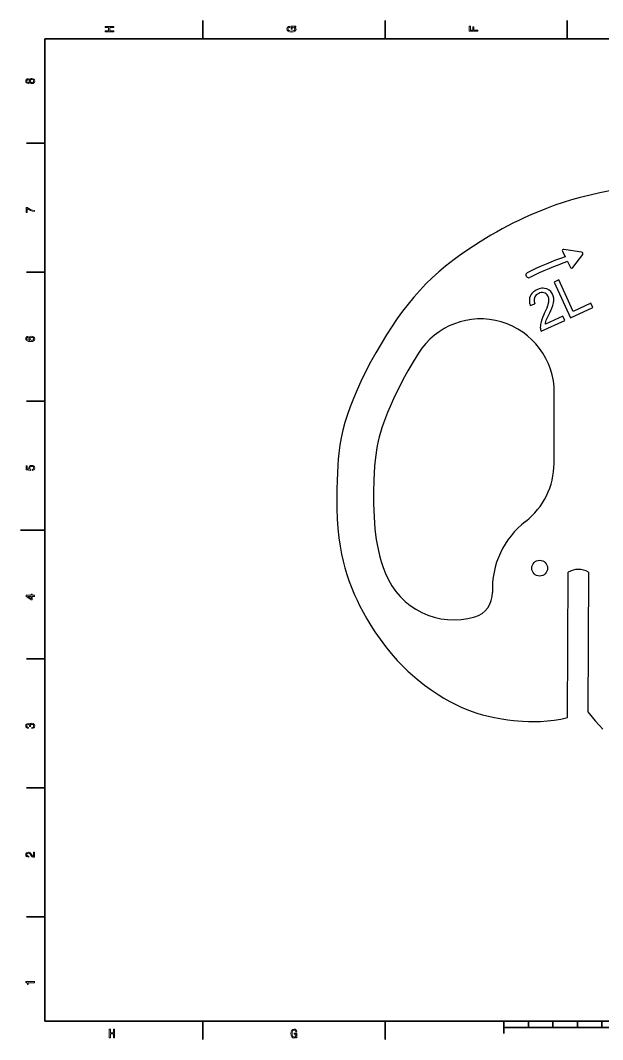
# Model space of a CAD drawing. Extents: x 0 to 594, y 0 to 420.
# Drawn here: x 0 to 237.3, y 2.5 to 417.5 of the extents above; entities that cross this region are included whole.
import ezdxf

# ---------------------------------------------------------------- set-up
doc = ezdxf.new("R2010")
doc.units = 0

msp = doc.modelspace()

# ---------------------------------------------------------------- linework, layer by layer
at = {"color": 7, "lineweight": 35, "ltscale": 0.1875}
for p, q in [((74.400002, 409.963135), (74.400002, 417.463135)), ((148.600006, 409.963135), (148.600006, 417.463135)), ((222.800003, 409.963135), (222.800003, 417.463135)), ((10, 367.463135), (2.5, 367.463135)), ((10, 314.963135), (2.5, 314.963135)), ((10, 262.463135), (2.5, 262.463135)), ((10, 157.46312), (2.5, 157.46312)), ((10, 104.96312), (2.5, 104.96312)), ((10, 52.46312), (2.5, 52.46312)), ((74.400002, 9.96312), (74.400002, 2.46312)), ((148.600006, 9.96312), (148.600006, 2.46312))]:
    msp.add_line(p, q, dxfattribs=at)
at = {"color": 7, "lineweight": 35}
for p, q in [((584, 409.963135), (10, 409.963135)), ((10, 409.963135), (10, 9.96312)), ((10, 9.96312), (584, 9.96312)), ((197, 7.46312), (397, 7.46312))]:
    msp.add_line(p, q, dxfattribs=at)
at = {"ltscale": 0.183891}
msp.add_line((228.706177, 323.145935), (221.427979, 324.21051), dxfattribs=at)
at = {"ltscale": 0.062285}
msp.add_line((220.889648, 323.469116), (221.995544, 321.236633), dxfattribs=at)
at = {"ltscale": 0.167702}
msp.add_line((225.0578, 316.778687), (229.127686, 322.111084), dxfattribs=at)
at = {"ltscale": 0.065826}
msp.add_line((222.992371, 319.224365), (224.161194, 316.86499), dxfattribs=at)
at = {"ltscale": 0.004441}
msp.add_line((206.139099, 313.301453), (206.239685, 313.155029), dxfattribs=at)
at = {"ltscale": 0.052933}
msp.add_line((219.368591, 311.798462), (217.446777, 310.909851), dxfattribs=at)
at = {"ltscale": 0.352797}
msp.add_line((225.291077, 298.989502), (219.368591, 311.798462), dxfattribs=at)
at = {"ltscale": 0.4}
msp.add_line((217.446777, 310.909851), (224.161621, 296.387085), dxfattribs=at)
at = {"ltscale": 0.050742}
msp.add_line((207.780823, 301.41449), (209.7005, 302.073669), dxfattribs=at)
at = {"ltscale": 0.051157}
msp.add_line((215.700806, 298.373901), (216.512024, 300.252502), dxfattribs=at)
at = {"ltscale": 0.029279}
msp.add_line((216.512024, 300.252502), (216.919739, 301.350403), dxfattribs=at)
at = {"ltscale": 0.249933}
msp.add_line((224.161621, 296.387085), (233.235901, 300.582764), dxfattribs=at)
at = {"ltscale": 0.196999}
msp.add_line((232.443481, 302.29657), (225.291077, 298.989502), dxfattribs=at)
at = {"ltscale": 0.047203}
for p, q in [((233.235901, 300.582764), (232.443481, 302.29657)), ((221.843567, 295.315308), (221.051147, 297.029114))]:
    msp.add_line(p, q, dxfattribs=at)
at = {"ltscale": 0.025045}
msp.add_line((212.470093, 295.638672), (212.160461, 294.685913), dxfattribs=at)
at = {"ltscale": 0.264393}
msp.add_line((212.244263, 290.876892), (221.843567, 295.315308), dxfattribs=at)
at = {"ltscale": 0.029436}
msp.add_line((212.908813, 296.731323), (212.470093, 295.638672), dxfattribs=at)
at = {"ltscale": 0.033924}
msp.add_line((213.476563, 297.963806), (212.908813, 296.731323), dxfattribs=at)
at = {"ltscale": 0.19618}
msp.add_line((221.051147, 297.029114), (213.928467, 293.735779), dxfattribs=at)
at = {"ltscale": 0.0259}
msp.add_line((213.992065, 294.378418), (214.290955, 295.370361), dxfattribs=at)
at = {"ltscale": 0.03034}
msp.add_line((214.290955, 295.370361), (214.774231, 296.483582), dxfattribs=at)
at = {"ltscale": 0.05263}
msp.add_line((214.774231, 296.483582), (215.700806, 298.373901), dxfattribs=at)
at = {"ltscale": 0.016144}
msp.add_line((213.928467, 293.735779), (213.992065, 294.378418), dxfattribs=at)
for p, q in [((217.474121, 237.083435), (217.5672, 265.813416)), ((222.988953, 133.627197), (223.180481, 192.729309)), ((231.480835, 192.824402), (231.296265, 135.870056))]:
    msp.add_line(p, q)
at = {"color": 7, "lineweight": 35, "ltscale": 0.25}
msp.add_line((10, 209.96312), (0, 209.96312), dxfattribs=at)
at = {"color": 7, "lineweight": 35, "ltscale": 0.125}
msp.add_line((197, 9.96312), (197, 4.96312), dxfattribs=at)
at = {"color": 7, "lineweight": 35, "ltscale": 0.0625}
for p, q in [((207, 9.96312), (207, 7.46312)), ((217, 9.96312), (217, 7.46312)), ((227, 9.96312), (227, 7.46312)), ((237, 9.96312), (237, 7.46312))]:
    msp.add_line(p, q, dxfattribs=at)
at = {"color": 7, "lineweight": 13}
for points in [[(38.033573, 412.837799), (38.033573, 413.275391), (36.389481, 413.275391), (36.389481, 414.583466), (38.033573, 414.583466), (38.033573, 415.016357), (34.533573, 415.016357), (34.533573, 414.583466), (35.960808, 414.583466), (35.960808, 413.275391), (34.533573, 413.275391), (34.533573, 412.837799)], [(111.764557, 414.790497), (112.233574, 414.870483), (112.233574, 415.105774), (110.342361, 415.105774), (110.342361, 413.915314), (110.771034, 413.915314), (110.771034, 414.649353), (110.8013, 414.649353), (111.265274, 414.592865), (111.608215, 414.442322), (111.825073, 414.211761), (111.895676, 413.924713), (111.804901, 413.604767), (111.532562, 413.355377), (111.083717, 413.195404), (110.468445, 413.138947), (109.858215, 413.190704), (109.409363, 413.350677), (109.137032, 413.604767), (109.041214, 413.948242), (109.091644, 414.183502), (109.232857, 414.376434), (109.469887, 414.517609), (109.787605, 414.597595), (109.787605, 415.063416), (109.303459, 414.941071), (108.940346, 414.71051), (108.718445, 414.385834), (108.637749, 413.976471), (108.763832, 413.440063), (109.131989, 413.0354), (109.71196, 412.776611), (110.483574, 412.687225), (111.260231, 412.776611), (111.840202, 413.0354), (112.208359, 413.416534), (112.329391, 413.896484), (112.289047, 414.164703), (112.188187, 414.404663), (112.011673, 414.611694)], [(186.433578, 413.107635), (186.433578, 413.512878), (184.824783, 413.512878), (184.824783, 414.785217), (184.406204, 414.785217), (184.406204, 413.512878), (183.357208, 413.512878), (183.357208, 415.077148), (182.933578, 415.077148), (182.933578, 413.107635)], [(3.847407, 392.210571), (3.988618, 391.988342), (4.185303, 391.835846), (4.432422, 391.73999), (4.729972, 391.709473), (5.178819, 391.779205), (5.526802, 391.979645), (5.748704, 392.306458), (5.834439, 392.750885), (5.748704, 393.190979), (5.526802, 393.517792), (5.178819, 393.718231), (4.729972, 393.792297), (4.432422, 393.757446), (4.185303, 393.665924), (3.988618, 393.509064), (3.847407, 393.291199), (3.72637, 393.465485), (3.559943, 393.587494), (3.358214, 393.661591), (3.111096, 393.687714), (2.753027, 393.618011), (2.465563, 393.434998), (2.278963, 393.138702), (2.208358, 392.750885), (2.278963, 392.358734), (2.465563, 392.062439), (2.753027, 391.875061), (3.111096, 391.809692), (3.358214, 391.831482), (3.559943, 391.905579)], [(3.151442, 392.223663), (2.92954, 392.258514), (2.75807, 392.363098), (2.652162, 392.528656), (2.611816, 392.750885), (2.652162, 392.96875), (2.75807, 393.134338), (2.92954, 393.238922), (3.151442, 393.278137), (3.378387, 393.238922), (3.5549, 393.134338), (3.670894, 392.96875), (3.706197, 392.750885), (3.665851, 392.528656), (3.5549, 392.363098), (3.378387, 392.258514)], [(4.719885, 392.127777), (4.452594, 392.167023), (4.250865, 392.293365), (4.119741, 392.489441), (4.074352, 392.750885), (4.119741, 393.007965), (4.250865, 393.204071), (4.452594, 393.330414), (4.719885, 393.373993), (5.007349, 393.330414), (5.224208, 393.204071), (5.365419, 393.007965), (5.410808, 392.750885), (5.365419, 392.489441), (5.224208, 392.293365), (5.007349, 392.167023)], [(5.733574, 339.645233), (5.733574, 340.085327), (4.901442, 340.229095), (4.124784, 340.481842), (3.403603, 340.839142), (2.727811, 341.305359), (2.309223, 341.305359), (2.309223, 339.231262), (2.768157, 339.231262), (2.768157, 340.887054), (3.448992, 340.407745), (4.160087, 340.046112), (4.916572, 339.793365)], [(3.176658, 288.796661), (2.768157, 288.713867), (2.465563, 288.522156), (2.27392, 288.22583), (2.208358, 287.842407), (2.243661, 287.585327), (2.339482, 287.363098), (2.495822, 287.167023), (2.717724, 287.001434), (2.995102, 286.870697), (3.332998, 286.774841), (3.731413, 286.713837), (4.18026, 286.696411), (4.896399, 286.766144), (5.415851, 286.979645), (5.728531, 287.323883), (5.834439, 287.794464), (5.743661, 288.217133), (5.506629, 288.539581), (5.13343, 288.748718), (4.659367, 288.822815), (4.18026, 288.748718), (3.812104, 288.548279), (3.580116, 288.238922), (3.499424, 287.855469), (3.600289, 287.441528), (3.887753, 287.132141), (3.332998, 287.19751), (2.934583, 287.336945), (2.697551, 287.550446), (2.61686, 287.846741), (2.657206, 288.064636), (2.763113, 288.230194), (2.939626, 288.339142), (3.176658, 288.395782)], [(4.66441, 288.400146), (4.982133, 288.352203), (5.224208, 288.230194), (5.385592, 288.034119), (5.436024, 287.7901), (5.385592, 287.53302), (5.229251, 287.336945), (4.987177, 287.210571), (4.669453, 287.171356), (4.356773, 287.214935), (4.119741, 287.336945), (3.968445, 287.537384), (3.912969, 287.807526), (3.968445, 288.042847), (4.114698, 288.230194), (4.35173, 288.352203)], [(4.82075, 234.170288), (5.234295, 234.266144), (5.557061, 234.47966), (5.75879, 234.793381), (5.834439, 235.19426), (5.743661, 235.634354), (5.496542, 235.978592), (5.103171, 236.196457), (4.598848, 236.279236), (4.129828, 236.20517), (3.761672, 235.996017), (3.524641, 235.66922), (3.438906, 235.246552), (3.499424, 234.919754), (3.665851, 234.667023), (2.722767, 234.789032), (2.722767, 236.113663), (2.309223, 236.113663), (2.309223, 234.497086), (4.165131, 234.257431), (4.165131, 234.606018), (3.928099, 234.858749), (3.842364, 235.181198), (3.89784, 235.460068), (4.059223, 235.673569), (4.306341, 235.808655), (4.624064, 235.856583), (4.941788, 235.808655), (5.188906, 235.66922), (5.345246, 235.455704), (5.400722, 235.181198), (5.365419, 234.950256), (5.249424, 234.771606), (5.067868, 234.640884), (4.82075, 234.575516)], [(5.733574, 182.938217), (5.733574, 183.361694), (4.866139, 183.361694), (4.866139, 183.82753), (4.462681, 183.82753), (4.462681, 183.361694), (2.309223, 183.361694), (2.309223, 182.933517), (4.422335, 181.503098), (4.866139, 181.503098), (4.866139, 182.938217)], [(4.462681, 181.898346), (2.894237, 182.938217), (4.462681, 182.938217)], [(4.634151, 129.152863), (4.669453, 129.152863), (5.153603, 129.22258), (5.516716, 129.427368), (5.748704, 129.749817), (5.834439, 130.176834), (5.748704, 130.630005), (5.526802, 130.969864), (5.173776, 131.187744), (4.719885, 131.266174), (4.422335, 131.231308), (4.18026, 131.135452), (3.993661, 130.978592), (3.857494, 130.76944), (3.585159, 131.052658), (3.151442, 131.152878), (2.75807, 131.087524), (2.46052, 130.900146), (2.27392, 130.595139), (2.208358, 130.176834), (2.28905, 129.784668), (2.510952, 129.484009), (2.863978, 129.287933), (3.332998, 129.22258), (3.368301, 129.22258), (3.368301, 129.610382), (3.045534, 129.645233), (2.813545, 129.75853), (2.672335, 129.941544), (2.621903, 130.198624), (2.662249, 130.425201), (2.768157, 130.590775), (2.939626, 130.690994), (3.171615, 130.730209), (3.418733, 130.690994), (3.585159, 130.586426), (3.686024, 130.403412), (3.716283, 130.155045), (3.71124, 129.985107), (4.109655, 129.985107), (4.099568, 130.198624), (4.144958, 130.473129), (4.265995, 130.677933), (4.462681, 130.799927), (4.719885, 130.843506), (5.012393, 130.795578), (5.229251, 130.66922), (5.365419, 130.468781), (5.410808, 130.202972), (5.360375, 129.928467), (5.209079, 129.728027), (4.967004, 129.601669), (4.634151, 129.553726)], [(5.733574, 76.687706), (5.733574, 78.766159), (5.299857, 78.766159), (5.299857, 77.123444), (5.062825, 77.214943), (4.866139, 77.371811), (4.50807, 77.855476), (4.356773, 78.112564), (4.139915, 78.400146), (3.887753, 78.604942), (3.590203, 78.722588), (3.252306, 78.766159), (2.828675, 78.692085), (2.495822, 78.487289), (2.284007, 78.173561), (2.208358, 77.768333), (2.294093, 77.350021), (2.531125, 77.031937), (2.909367, 76.827141), (3.408646, 76.757423), (3.479252, 76.757423), (3.479252, 77.153946), (3.438906, 77.153946), (3.095966, 77.193161), (2.843805, 77.310806), (2.682422, 77.498177), (2.626946, 77.746544), (2.677378, 77.999268), (2.803459, 78.186638), (3.000145, 78.30864), (3.247263, 78.352211), (3.479252, 78.321716), (3.675937, 78.238922), (3.847407, 78.099487), (3.998704, 77.907768), (4.160087, 77.650681), (4.472767, 77.223663), (4.805621, 76.923004), (5.209079, 76.744354), (5.718445, 76.687706)], [(5.733574, 25.649498), (5.733574, 26.086863), (2.208358, 26.086863), (2.208358, 25.76004), (2.515995, 25.673529), (2.722767, 25.500505), (2.843805, 25.236166), (2.884151, 24.870893), (3.24222, 24.870893), (3.24222, 25.649498)], [(36.224667, 3.179545), (36.662262, 3.179545), (36.662262, 4.823637), (37.970345, 4.823637), (37.970345, 3.179545), (38.403233, 3.179545), (38.403233, 6.679545), (37.970345, 6.679545), (37.970345, 5.252312), (36.662262, 5.252312), (36.662262, 6.679545), (36.224667, 6.679545)], [(112.37738, 3.648565), (112.457367, 3.179545), (112.692635, 3.179545), (112.692635, 5.070755), (111.50219, 5.070755), (111.50219, 4.642081), (112.236221, 4.642081), (112.236221, 4.611822), (112.179756, 4.147845), (112.029182, 3.804905), (111.798622, 3.588047), (111.511597, 3.517442), (111.191635, 3.60822), (110.942253, 3.880554), (110.782272, 4.329401), (110.725807, 4.944675), (110.777565, 5.554905), (110.937546, 6.003753), (111.191635, 6.276087), (111.535126, 6.371908), (111.770393, 6.321476), (111.96331, 6.180265), (112.104469, 5.943234), (112.184464, 5.625511), (112.650291, 5.625511), (112.527946, 6.10966), (112.297386, 6.472773), (111.972717, 6.694675), (111.563354, 6.775367), (111.026947, 6.649286), (110.622292, 6.28113), (110.363495, 5.701159), (110.274094, 4.929545), (110.363495, 4.152888), (110.622292, 3.572917), (111.003426, 3.204761), (111.483368, 3.083724), (111.751572, 3.12407), (111.991539, 3.224934), (112.198578, 3.401447)]]:
    msp.add_lwpolyline(points, close=True, dxfattribs=at)
for points in [[(240.224243, 348.021057), (236.160461, 347.247681), (232.116455, 346.358337), (228.097473, 345.349609), (224.63269, 344.375061), (221.195068, 343.310181), (217.789063, 342.157654), (214.419312, 340.920044), (211.364746, 339.712402), (208.339722, 338.434631), (205.349426, 337.091553), (203.13385, 336.045044), (200.942688, 334.967102), (198.612488, 333.773499), (196.307861, 332.544983), (194.018555, 331.277161), (191.756714, 329.977722), (187.32959, 327.297974), (184.612183, 325.562439), (180.727173, 322.951416), (178.759094, 321.559937), (176.822021, 320.137634), (175.045471, 318.781677), (173.298035, 317.394287), (170.536011, 315.078735), (167.854065, 312.665405), (165.254578, 310.146118), (162.739441, 307.514282), (160.313293, 304.770752), (157.969788, 301.920166), (155.731628, 299.009827), (153.566284, 296.016052), (151.471375, 292.950012), (149.178223, 289.398438), (146.969788, 285.779297), (144.845215, 282.106567), (142.719421, 278.233032), (140.695862, 274.334473), (138.776794, 270.404724), (137.209595, 266.985168), (135.745911, 263.565308), (134.401917, 260.150574), (133.261658, 256.940186), (132.263489, 253.745728), (131.440063, 250.640503), (130.764465, 247.544189), (130.225037, 244.440674), (129.806274, 241.312683), (129.550903, 238.834839), (129.348633, 236.330933), (129.15918, 233.231689), (129.022888, 230.094849), (128.92981, 226.613342), (128.896851, 222.586243), (128.955811, 218.53479), (129.122314, 214.478394), (129.396545, 210.62439), (129.79834, 206.796143), (130.277527, 203.40863), (130.882019, 200.062988), (131.502014, 197.264221), (132.224854, 194.497314), (133.041443, 191.784241), (133.992798, 188.998901), (135.040405, 186.263062), (136.179382, 183.574341), (137.172729, 181.409363), (138.216858, 179.270691), (139.653137, 176.513184), (141.170532, 173.79834), (142.766479, 171.132629), (144.439148, 168.522827), (146.55188, 165.464478), (148.778748, 162.495178), (151.120056, 159.622253), (153.575867, 156.853149), (154.846741, 155.509949), (156.146118, 154.195679), (157.948975, 152.465393), (159.805542, 150.788025), (161.711243, 149.16626), (163.168823, 147.988464), (164.648926, 146.844177), (167.398376, 144.846802), (170.218689, 142.960571), (172.579468, 141.506775), (174.980713, 140.145813), (177.417236, 138.888062), (179.635254, 137.852661), (181.878845, 136.908813), (184.140991, 136.058044), (186.414429, 135.301575), (188.25647, 134.759155), (190.10376, 134.277039), (193.171631, 133.600342), (196.25354, 133.049561), (198.565002, 132.709351), (200.878479, 132.428467), (202.727661, 132.246948), (204.576416, 132.106567), (207.04071, 131.989014), (209.503967, 131.95752), (211.965515, 132.019287), (214.731506, 132.208984), (217.492249, 132.534668), (220.245544, 133.004883), (222.988953, 133.627197)], [(162.21875, 281.955261), (160.026794, 278.388611), (157.920532, 274.75708), (155.904053, 271.078796), (154.426086, 268.243774), (152.462646, 264.258301), (150.637573, 260.261597), (149.61554, 257.853638), (148.747986, 255.676025), (147.947144, 253.513977), (147.291992, 251.587585), (146.705078, 249.680847), (146.208496, 247.869385), (145.77655, 246.067932), (145.408508, 244.276367), (145.091553, 242.436768), (144.808044, 240.42157), (144.575928, 238.362915), (144.363953, 235.96582), (144.175598, 233.116516), (144.039185, 230.222229), (143.91272, 225.511169), (143.912476, 220.774902), (143.982361, 217.936157), (144.099243, 215.334167), (144.272034, 212.749695), (144.480225, 210.44458), (144.743408, 208.167114), (145.045288, 206.053589), (145.385437, 204.067383), (145.779907, 202.10907), (146.377258, 199.612732), (147.075745, 197.155273), (147.869812, 194.741455), (148.781128, 192.297974)], [(231.296265, 135.870056), (234.259705, 132.31665), (235.800781, 130.559937), (237.368652, 128.83606)]]:
    msp.add_lwpolyline(points)
msp.add_circle((211.595581, 194.417664), 3.2)
for centre, radius, start, end in [((221.353149, 323.69873), 0.517218, 81.678578, 206.352559), ((228.612305, 322.504456), 0.648339, 322.647523, 81.678578), ((224.636292, 317.100342), 0.530224, 206.352559, 322.647523), ((206.938965, 313.851135), 0.970524, 116.537617, 214.495565), ((207.144531, 313.776794), 1.097885, 214.495018, 296.473039), ((213.033325, 302.028198), 6.268746, 117.790492, 130.306007), ((213.830078, 300.670593), 7.841574, 107.542189, 118.31572), ((213.005432, 303.368103), 5.021028, 83.170722, 107.847341), ((213.067932, 304.15979), 4.227631, 29.218518, 82.735605), ((211.906494, 303.460938), 4.513155, 167.46546, 183.099385), ((213.740845, 303.615479), 6.353465, 183.596964, 200.268704), ((211.756653, 303.430603), 4.373901, 129.435664, 166.651944), ((212.26001, 303.534546), 2.947058, 133.681774, 209.716987), ((212.714172, 302.914795), 3.71032, 114.136368, 132.143725), ((212.558716, 303.836975), 2.814985, 30.738843, 118.929808), ((212.315552, 303.782043), 3.053077, 5.036012, 29.292496), ((210.084412, 303.634888), 5.288713, 347.821395, 4.502098), ((212.277344, 303.757446), 5.114117, 345.752755, 28.82919), ((185.067139, 312.111816), 31.73737, 333.526525, 340.15543), ((205.39801, 304.670105), 10.0881, 340.712359, 347.689221), ((207.077148, 304.662292), 10.384874, 341.402713, 347.975634), ((187.567383, 265.910583), 30, 359.814369, 147.667843), ((219.293701, 292.610535), 7.428994, 163.77791, 181.090599), ((215.44696, 292.478699), 3.580908, 180.153101, 206.571753), ((187.474304, 237.180664), 30, 307.794241, 359.814369), ((227.308105, 185.816589), 35, 127.794246, 182.108133), ((176.674133, 203.342346), 30, 201.601247, 286.452434), ((227.410278, 185.821472), 8.1, 59.832307, 121.480092), ((182.338562, 184.161194), 10, 286.452434, 2.108138)]:
    msp.add_arc(centre, radius, start, end)
for centre, major_axis, ratio, start_param, end_param in [((227.698853, 216.690063), (-76.335815, -94.39856), 0.752332, 4.0177846457, 4.1677520362), ((229.405579, 205.107239), (-71.262817, -106.998901), 0.758962, 3.9212479044, 4.0647543385)]:
    msp.add_ellipse(centre, major_axis=major_axis, ratio=ratio, start_param=start_param, end_param=end_param)

doc.saveas('drawing.dxf')
